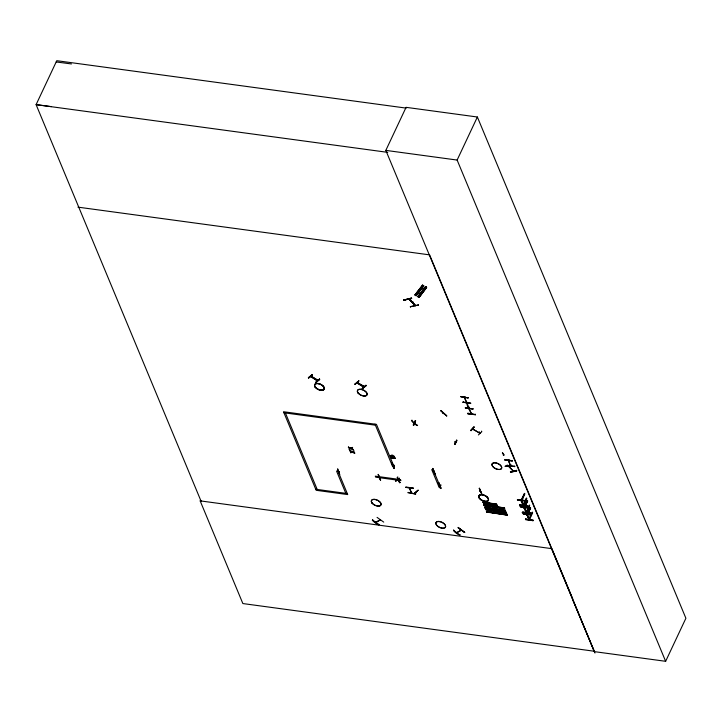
<?xml version="1.0" encoding="UTF-8"?>
<svg xmlns="http://www.w3.org/2000/svg" width="722" height="722" viewBox="0 0 722 722"><rect width="100%" height="100%" fill="white"/><g stroke="black" fill="none" stroke-linecap="round" stroke-linejoin="round"><path stroke-width="1.08" d="M478.406 434.942L481.809 431.702L481.565 431.124M316.137 382.768L315.749 382.516L319.539 379.005L319.747 379.601L315.839 382.461M319.449 379.294L315.866 382.534M362.236 388.797L365.937 385.304L366.135 385.9L362.146 388.815L365.937 385.304M482.883 502.061L496.682 504.1L496.826 504.651L483.108 502.449M483.686 503.911L483.451 503.496L497.241 505.526M483.984 505.427L504.534 508.36L504.57 507.891L483.83 505.003L484.056 505.599M485.04 507.774L484.877 507.106L484.832 507.566M485.049 508.08L485.085 507.62L505.562 510.671M485.888 509.714L506.438 512.954L506.474 512.494L506.42 512.963M507.061 514.272L486.375 511.221L486.601 511.826L507.268 514.786L486.511 511.636L507.061 514.578L507.106 514.118L507.133 514.759M507.115 514.678L507.277 515.102L486.709 511.799M486.745 512.16L486.583 511.736M497.142 505.499L483.532 503.739L497.386 505.869M483.587 503.839L497.277 505.797M504.723 508.523L484.038 505.517L504.588 508.532M484.679 507.142L505.409 510.039L505.373 510.499L484.805 507.512M506.266 512.557L506.266 511.979L485.527 509.082L506.194 512.43M510.463 471.899L516.6 470.383M510.662 472.125L516.69 470.906L510.653 472.161L510.544 471.511M516.69 470.97L516.582 470.32M440.962 410.836L446.62 415.953M397.497 479.94L397.696 479.832M502.467 452.965L503.27 453.524M503.794 454.67C504.84 456.304 502.187 453.822 503.514 455.194M464.535 532.493L458.073 527.665L464.724 532.403M464.733 532.403L458.172 527.412M377.065 517.385L383.734 522.123M414.347 493.099L414.365 493.586L418.137 490.058M407.948 492.756L415.646 494.038L408.12 492.395M463.118 401.856L463.235 402.154M465.347 407.885L473.145 408.823M465.464 407.497L465.582 407.795M475.329 414.753L467.757 413.796L475.247 414.554L467.802 413.137M470.527 403.219L462.946 402.217L470.798 403.183M470.636 403.526L463.001 402.244M472.901 408.878L465.293 407.858M514.633 466.367L507.151 465.618M519.732 505.526L527.286 506.555L519.723 505.571L519.768 504.913L527.331 505.951L527.277 506.6M519.768 504.958L527.322 506.014M522.557 512.358L530.237 513.008C524.876 514.281 515.066 511.005 530.119 513.306L530.119 513.306M522.638 512.611L530.201 513.604M525.589 519.037L525.535 519.659L533.098 520.67L525.589 519.037L533.143 520.066L533.089 520.679M530.228 513.062L522.674 511.979M533.016 520.418L525.408 519.362M380.088 519.813L375.693 522.25M380.377 519.984L375.936 522.493M456.692 532.565L461.123 530.092M411.892 493.279L411.35 492.657L411.594 493.252M469.237 408.381L466.981 403.047M471.583 414.022L469.065 408.652M508.306 466.105L508.965 466.412M508.441 460.546L510.662 465.889M512.764 470.825L513.513 471.213L508.496 465.997M521.528 500.987L524.641 493.433M521.862 500.418L521.275 499.823L521.185 500.906M523.549 505.761L523.676 504.705M527.493 500.933L524.172 508.071L524.488 506.889M527.295 514.66C533.332 526.455 524.154 510.319 527.385 515.093L530.661 507.99M527.674 514.506L527.52 514.037M529.226 519.1C529.425 517.638 529.641 520.544 528.775 519.362L532.168 512.223M379.14 477.504L378.31 477.359M393.084 465.825L393.923 465.943M394.212 465.681L393.86 466.132L394.041 465.239M398.833 480.148L399.618 480.311M439.292 485.671L438.57 485.563M439.797 485.536L440.718 485.843L439.878 485.726M413.192 425.068C418.164 416.612 412.406 423.336 413.616 425.267L413.787 424.906M413.607 425.159L415.511 421.061L413.616 425.267M415.312 423.435L414.536 423.291M455.528 442.351L454.914 441.864M454.707 444.301L456.936 440.438L455.031 444.526L454.607 444.328L456.683 439.878M385.828 150.384L406.08 107.334L477.377 117.009L685.9 618.258L665.639 661.307L594.341 651.632L385.828 150.384L457.125 160.058L665.639 661.307M308.745 378.093L312.518 374.574L308.357 377.85L312.31 374.835M310.613 376.46L310.776 375.936M311.39 376.352L311.227 377.065L311.579 376.198L311.074 375.9M317.003 379.871L311.597 376.496L311.191 377.01M316.823 380.629L317.238 379.808L317.021 380.449M317.382 380.972L317.806 380.133L317.382 380.972L310.794 376.514M457.125 160.058L477.377 117.009M355.143 384.384L358.897 380.855L354.755 384.14L355.296 384.023M357.173 382.236L357.002 382.967M356.984 382.985L357.3 382.128M363.446 386.243L357.868 382.904L364.195 386.423L363.888 387.29L356.948 382.904L357.48 382.182L357.968 382.489L357.489 383.274M358.076 382.615L357.552 383.337L357.995 382.543M403.598 300.063L411.522 298.078L411.73 298.547L403.598 300.063L411.531 298.105M363.689 386.135C362.859 387.624 363.554 385.061 364.005 387.182M403.887 300.361L411.441 298.258M364.195 386.423L363.717 387.209M410.286 306.796L418.155 305M410.583 307.085L410.376 306.615L418.507 305.099M337.526 469.165L339.737 474.562L337.734 468.867M350.558 448.172L348.509 447.631L348.5 446.837M415.258 305.65L408.941 299.034L415.276 305.668M351.045 448.434L349.249 449.418L349.249 448.66M418.218 304.81L418.426 305.28M352.002 451.638L349.953 451.097L349.935 450.302M348.329 447.198L350.892 448.001M353.401 449.58L351.379 448.263M350.721 448.353L352.489 447.378M352.489 451.9L350.693 452.884L350.693 452.125M351.208 448.624L352.661 447.793M349.773 450.663L352.336 451.467M354.845 453.046L352.814 451.728M352.165 451.819L353.933 450.844M352.652 452.089L354.105 451.259M380.611 480.067L378.202 474.363M390.792 455.609C393.923 452.649 396.775 462.964 394.149 456.214M391.622 458.019L390.701 455.681M411.946 420.096C410.556 420.755 417.081 426.684 417.614 425.24M392.208 462.892L394.203 468.488M393.517 465.167L393.183 465.816L394.221 465.311M415.692 420.818L415.096 420.98M391.676 463.154L393.788 468.524L394.383 468.226M372.705 519.687C371.397 520.481 378.788 525.941 379.194 524.479M399.302 478.208L395.837 481.042M397.876 477.034L397.29 477.332L399.465 482.666L400.051 482.368M440.871 410.908L446.837 415.962L441.034 410.547M413.453 488.081L405.899 487.052M460.889 396.522L468.28 397.903L460.636 396.558M415.673 493.424L415.628 494.074M464.932 396.784L464.616 397.966M432.929 468.786L435.104 474.101L432.668 468.379M469.372 407.289C468.407 410.087 466.493 404.013 467.017 402.38M467.278 402.416L467.062 403.165L467.396 402.542M469.165 407.343L469.038 407.912M469.517 408.796C467.901 408.977 471.403 412.054 471.286 413.995M469.219 409.175L469.787 408.832M441.097 487.937L440.348 488.216L438.344 482.522M438.922 482.603L438.75 482.964C438.994 485.879 443.064 493.974 438.389 482.865M440.754 484.949L440.474 485.608L440.862 485.013M475.365 414.166L475.32 414.816M470.69 430.52L473.794 427.045L470.663 430.547L471.231 430.42M474.318 426.946L473.74 427.072M479.399 432.072L479.291 432.749M479.579 432.117L479.209 432.74L479.913 433.164M453.678 529.966C452.369 530.76 459.743 536.229 460.149 534.767M479.218 488.451L481.809 493.848L479.381 488.09M512.521 460.717L504.967 459.697M505.481 466.204L505.039 466.268L511.086 465.058M508.757 459.977L508.405 460.645L510.607 465.816M508.73 460.636L509.019 460.013M508.829 460.708L509.127 460.076M507.142 465.69L507.187 465.031M514.741 466.06L514.696 466.719M517.521 499.552L525.102 500.599L517.539 499.579M521.32 499.804L520.986 500.526L523.242 505.77L526.555 498.622M524.38 493.397L521.022 500.427M521.248 500.969L524.578 493.875M521.528 501.059L524.84 493.911M523.495 504.218L526.356 498.144M523.161 505.653L526.618 498.18M526.816 498.658L523.486 505.752L521.329 500.481M524.154 508.017L527.286 500.445M524.055 507.954L527.547 500.481M524.416 508.053L527.755 500.969M523.08 513.694L530.914 514.687L523.342 513.64M529.262 505.192L526.148 512.828M526.428 512.142L526.203 511.6L526.41 512.855L524.65 507.665L526.374 511.817L523.928 507.485M529.524 505.229L526.13 512.764L529.47 505.68M529.731 505.716L526.41 512.755M532.43 512.259L529.036 519.795L526.843 514.615L527.448 513.992M526.843 514.615L530.192 507.476M530.453 507.512L527.078 515.102L530.399 507.963M530.228 512.999L522.502 512.331M529.37 518.667L529.361 519.84L532.637 512.746M572.997 600.325L594.341 651.632M414.509 422.939L415.114 422.74M414.636 423.137L414.942 422.722M443.813 413.607L443.055 413.498M372.29 520.174L379.014 524.804L372.543 519.975M453.515 530.255L459.977 535.128M422.442 285.109L414.933 295.036L422.83 285.172L414.906 295L415.475 295.298L423.02 285.434L422.451 285.136M423.733 285.831L416.125 295.695L423.733 285.831L423.155 285.506L415.692 295.433M415.998 295.424L423.543 285.56M416.089 295.659L423.633 285.795M417.867 296.634L425.402 286.742L426.531 287.049L425.754 286.769L417.867 296.634L418.652 297.067M417.939 296.679L425.438 286.805M418.363 296.932L425.953 287.076L418.209 296.634M426.115 287.139L418.579 297.031L419.148 297.329L426.693 287.464M426.431 287.157L419.121 297.329M418.959 297.058L426.503 287.194M419.049 297.293L426.594 287.428M399.456 478.289L395.656 481.321M460.853 530.544L461.349 530.255M471.069 430.781L474.065 427.198M473.379 429.373L472.639 429.166M339.385 472.116L338.862 472.044M379.095 477.522L378.238 477.179L379.05 477.269M393.905 466.132L393.165 466.006M433.57 471.538L432.722 471.177L433.471 471.304M479.57 490.906L480.265 491.204L479.561 490.879M460.735 396.775L468.289 397.795M465.419 408.047L473 409.049M405.755 487.287L413.309 488.316L405.728 487.413M504.804 459.95L512.349 461.078M517.403 499.804L524.939 500.851M527.845 507.909L520.183 506.663L527.99 507.629M523.197 513.911L530.742 515.039M399.871 482.63L397.317 477.296L399.889 482.729M308.366 377.832L311.967 374.673M311.597 376.496L317.202 379.808M315.92 382.164L319.539 379.005M358.87 380.855L355.134 384.266M362.146 388.815L365.955 385.358M505.301 466.457L511.311 465.248M395.133 458.434L391.784 458.127M414.175 493.46L418.038 490.346L414.374 493.532M411.513 420.493L417.442 425.601M414.59 422.875L415.06 422.758M415.231 422.984L414.78 423.146M443.082 413.525L443.461 413.399M464.372 397.371L466.89 402.65M466.963 403.607L466.719 403.011M471.159 413.868L471.43 413.553M409.861 488.478L409.329 487.937L411.513 493.135M411.838 493.234L409.536 488.388M523.937 507.584L526.13 512.764M457.125 532.358L456.855 532.809L461.313 530.309M349.087 449.012L350.396 448.533M350.531 452.477L351.831 451.999M416.161 295.695L415.61 295.37L423.2 285.56M510.373 471.872L516.501 470.708M496.727 504.425L482.991 502.35L496.664 504.272M438.173 482.883L438.741 482.865L440.925 488.298L440.474 488.189M503.216 453.569L502.368 452.983L502.711 453.56M455.42 442.315L454.68 441.954M472.829 429.048L479.832 433.119L472.684 429.202M310.686 376.505L317.572 380.81M56.19 61.948L71.451 63.951M51.361 106.639L36.1 104.636L56.776 60.693L406.188 108.11M387.741 152.36L36.1 104.636L201.005 501.041L200.174 500.933L242.863 603.556L594.513 651.271M77.958 207.142L429.608 254.866L572.745 598.935M466.611 402.154L466.592 402.714M283.927 412.767L375.404 425.186M503.27 454.607L503.992 454.806M512.259 460.762L504.795 460.049M507.015 465.392L514.624 466.448M520.156 506.691L527.836 508.008M315.749 489.263L347.291 493.541M200.978 500.978L200.147 500.86L551.825 548.657L594.973 653.04M433.543 471.493L432.785 471.385M339.448 472.098L338.69 471.989M497.368 506.068L483.677 504.109M483.83 505.003L504.362 507.936M485.735 509.597L506.42 512.647M486.709 512.115L507.268 515.102M339.277 471.845L338.871 472.071M513.198 471.222L508.288 466.042M415.204 423.661L414.681 423.191M527.096 514.551L529.316 519.786M350.874 448.795L353.238 449.932M352.318 452.261L354.673 453.398M317.319 379.826L316.841 380.611M466.538 402.641L464.39 397.425M524.569 507.006L524.343 507.322M479.345 488.424L481.484 493.704M438.606 482.901L440.772 488.243M378.454 474.769L380.62 480.112M378.129 474.67L380.295 480.004M363.879 387.073L357.047 382.75L357.652 383.138M505.418 510.662L485.04 508.089M527.295 514.362L527.096 513.983M524.93 500.96L517.376 499.931M521.744 500.608L523.468 504.768L521.483 500.572M374.971 424.148L392.479 466.231L393.95 466.43L376.442 424.346L283.502 411.73L316.182 490.301L347.724 494.579L338.013 471.249L336.542 471.051L345.82 493.343M285.416 413.002L317.22 489.462M432.911 468.749L435.095 474.137M391.956 463.19L394.212 468.587M519.65 505.219L527.204 506.33L519.65 505.219M409.266 298.962L415.601 305.596L409.266 298.962M523.288 504.552L522.963 505.274L523.288 504.552M391.748 456.214L392.136 457.531L393.535 458.028L394.311 457.558L393.689 456.584L391.748 456.214M412.659 301.814L411.432 302.103L413.174 302.328L412.659 301.814M433.2 469.796L431.729 469.598L439.138 487.404L440.6 487.603L433.2 469.796M400.484 479.579L375.287 476.159L375.72 477.197L400.918 480.617L400.484 479.579M315.207 387.163A5.253 2.807 25.2 0 0 323.7 389.727A5.253 2.807 25.2 0 0 319.277 383.878A5.28 2.816 25.2 0 0 315.189 387.173A5.28 2.816 25.2 0 0 323.718 389.745A5.28 2.816 25.2 0 0 319.277 383.869A5.253 2.807 25.2 0 0 315.207 387.163M315.27 387.01A5.28 2.816 25.2 0 0 323.79 389.573A5.28 2.816 25.2 0 0 319.35 383.707A5.28 2.816 25.2 0 0 315.27 387.01M358.013 392.985A5.28 2.816 25.2 0 0 366.541 395.557A5.28 2.816 25.2 0 0 362.101 389.681A5.28 2.816 25.2 0 0 358.013 392.985M358.094 392.831A5.28 2.816 25.2 0 0 366.614 395.394A5.28 2.816 25.2 0 0 362.173 389.528A5.28 2.816 25.2 0 0 358.094 392.831M492.657 466.385A5.271 2.816 25.2 0 0 501.167 468.948A5.271 2.816 25.2 0 0 496.736 463.091A5.271 2.816 25.2 0 0 492.657 466.385A5.253 2.807 25.2 0 0 501.149 468.966A5.253 2.807 25.2 0 0 496.727 463.118A5.253 2.807 25.2 0 0 492.657 466.412M371.983 503.063A5.253 2.807 25.2 0 0 380.467 505.617A5.253 2.807 25.2 0 0 376.045 499.768A5.253 2.807 25.2 0 0 371.983 503.063M372.038 502.9A5.28 2.816 25.2 0 0 380.557 505.472A5.28 2.816 25.2 0 0 376.117 499.597A5.28 2.816 25.2 0 0 372.038 502.9M479.408 498.333A5.253 2.807 25.2 0 0 487.901 500.897A5.253 2.807 25.2 0 0 483.478 495.039A5.253 2.807 25.2 0 0 479.408 498.333M479.471 498.18A5.28 2.816 25.2 0 0 487.991 500.743A5.28 2.816 25.2 0 0 483.55 494.877A5.28 2.816 25.2 0 0 479.471 498.18M479.408 498.351A5.253 2.807 25.2 0 0 487.892 500.915A5.253 2.807 25.2 0 0 483.469 495.057A5.253 2.807 25.2 0 0 479.408 498.351M436.503 525.165A5.253 2.807 25.2 0 0 444.996 527.719A5.253 2.807 25.2 0 0 440.573 521.871A5.253 2.807 25.2 0 0 436.503 525.165M436.557 525.002A5.28 2.816 25.2 0 0 445.086 527.574A5.28 2.816 25.2 0 0 440.646 521.699A5.28 2.816 25.2 0 0 436.557 525.002"/></g></svg>
